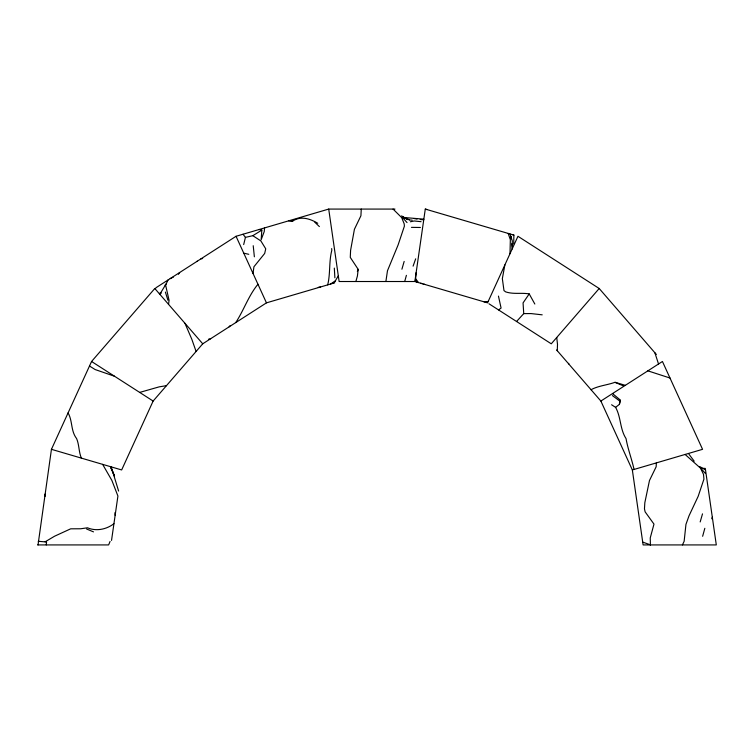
<?xml version="1.0" encoding="UTF-8"?>
<svg xmlns="http://www.w3.org/2000/svg" width="754" height="754" viewBox="0 0 754 754"><rect width="100%" height="100%" fill="white"/><g stroke="black" fill="none" stroke-linecap="round" stroke-linejoin="round"><path stroke-width="1.13" d="M361.26 209.075L360.921 215.748L354.418 229.282L350.601 250.3L350.271 257.378L358.178 269.348L357.424 275.955L355.869 281.515M650.4 544.925L650.25 537.913L653.982 524.105L645.122 511.843L644.463 508.846L644.83 502.711L649.477 480.505L656.15 466.792L656.376 462.89M512.126 249.027L512.315 240.95L510.024 233.957M568.704 363.928L568.723 363.353M557.272 350.723L557.508 344.418L556.735 337.5M513.7 243.91L513.889 235.097L512.805 234.777M415.416 280.507L416.462 281.977L415.416 280.507L416.161 272.552M259.206 229.489L261.827 230.111L261.167 239.734L264.249 231.516L264.56 227.915M634.048 469.45C631.833 459.252 627.875 449.101 626.037 438.592C619.797 428.913 621.136 417.292 615.603 407.349L611.579 404.757M46.258 544.925L46.559 541.994L38.218 541.287M253.042 273.495L253.928 266.765L264.682 253.448L265.738 248.811L260.865 240.922L252.826 235.682L245.427 237.378L243.683 244.579M168.547 304.352L169.075 300.309L165.607 285.097L168.029 279.998M385.888 281.515L387.471 270.761L398.093 244.975L404.398 226.134L404.182 223.797L401.684 217.614L393.06 209.075M51.442 449.327L121.658 469.949L153.128 401.053L202.732 343.805L154.806 288.499L91.564 361.486L51.442 449.327L38.03 544.925M111.535 540.401L117.916 496.028L111.884 480.449L102.638 464.36M118.623 491.08L111.253 466.896M426.962 209.565L425.284 209.075L414.87 281.515L339.13 281.515L328.716 209.075L394.964 209.075M504.878 264.908L502.343 278.631L503.983 290.601L505.727 291.902C513.587 294.484 521.316 292.533 529.214 293.909L534.831 304.032M327.698 284.871C330.497 273.551 328.829 261.713 331.798 250.366L331.685 248.575M615.603 407.349L619.411 404.351L619.882 399.686L612.521 393.56M404.7 281.515L406.397 275.333M702.634 536.292L704.83 528.3M401.91 269.216L404.163 261.421M700.174 521.947L702.502 513.86M110.065 541.457L108.623 544.925L37.7 544.925M619.411 404.351L620.335 401.505L619.882 399.686M413.088 266.153L415.68 258.82M711.767 518.771L712.313 517.216M357.349 271.431L358.178 269.348M682.408 544.925L684.142 541.315L685.952 524.36L689.043 515.764L698.176 496.311L703.934 479.129L703.501 474.398L700.57 468.225L685.094 454.455M166.069 283.975L159.801 294.267M338.32 275.87L335.294 280.893L330.582 284.022M155.23 288.989L156.003 287.726L236.049 236.285L328.716 209.075M235.738 322.589C243.891 310.167 248.452 295.794 257.953 284.239M529.214 293.909L523.059 302.901L523.738 313.617L516.556 321.496M178.396 274.315L179.612 272.552M333.419 283.193L335.568 280.639M229.122 326.84L230.243 325.53M415.284 281.638L487.546 302.854L517.951 236.285L599.194 288.499L551.268 343.805L488.941 303.749M113.939 523.681C106.634 529.383 96.229 531.57 87.483 527.791L80.697 528.771L70.688 528.818L54.552 536.226L45.136 541.815M197.312 261.186L196.737 261.553M498.498 309.894L501.09 308.103L498.46 296.096M202.732 343.805L266.454 302.854L334.767 282.797M600.872 401.053L662.436 361.486L702.558 449.327L632.342 469.949L600.872 401.053L556.593 349.941M252.826 235.682L261.827 230.111M288.688 220.828L292.693 221.082C300.912 215.625 310.148 218.745 317.764 223.288M170.187 278.612L173.363 277.114M591.042 389.705C598.619 385.671 607.121 385.171 615.094 382.269L625.311 385.341M208.443 339.253L210.63 338.734M410.364 221.77L414.266 220.969L421.071 221.685M200.95 258.839L202.647 258.509M318.254 287.349L320.582 286.963M166.464 385.662L159.188 386.859L139.688 392.41M159.405 293.297L161.375 293.089M484.068 301.836L488.177 301.477M165.003 285.135L165.607 285.097M420.412 227.482L411.43 227.369M523.738 313.617L531.052 313.579L542.211 314.833M423.842 219.141L404.097 217.529M702.436 468.309L705.301 468.423L716.3 544.925L643.115 544.925L632.342 469.949M420.166 219.518L423.748 219.81M409.13 219.923L412.212 220.177M289.706 220.658L292.693 221.082M413.984 218.537L417.075 219.028M243.759 253.165L248.773 254.305M669.986 378.018L647.875 370.845M425.284 209.075L513.889 235.097M420.713 283.231L422.542 283.768M423.767 284.126L424.738 284.409M114.514 376.237L95.127 369.545L89.49 366.01M409.488 219.791L402.815 217.039L407.914 219.621L401.571 215.889M615.019 382.382L623.162 385.765M86.606 529.006L93.505 531.872M642.71 542.107L650.353 544.812M699.816 466.603L705.527 469.968M91.564 361.486L153.128 401.053M612.399 395.567L620.335 401.505M319.385 226.586L314.795 222.213M415.539 278.565L418.479 282.571M700.711 468.187L705.49 473.559M402.429 217.406L407.037 222.581M599.194 288.499L656.357 354.465M243.042 234.23L245.427 237.378M688.93 454.162L694.198 461.184M68.077 412.909C72.714 420.958 70.64 430.892 76.616 438.592C79.255 444.832 78.718 451.844 81.357 458.112M236.049 236.285L266.454 302.854M196.097 351.458L191.827 339.3L184.947 323.287M508.168 233.41L510.345 239.697L509.996 253.702M165.38 292.071L167.925 300.252M654.868 352.749L658.534 363.993M511.721 243.721L512.503 248.207M511.184 238.641L510.976 236.605L511.108 238.669M253.221 245.71L254.371 256.803M45.014 494.077L45.174 496.302M114.985 512.635L115.145 515.302M334.314 268.094L334.889 277.821M113.458 473.333L110.866 467.725L114.448 476.076L113.458 473.333"/></g></svg>
